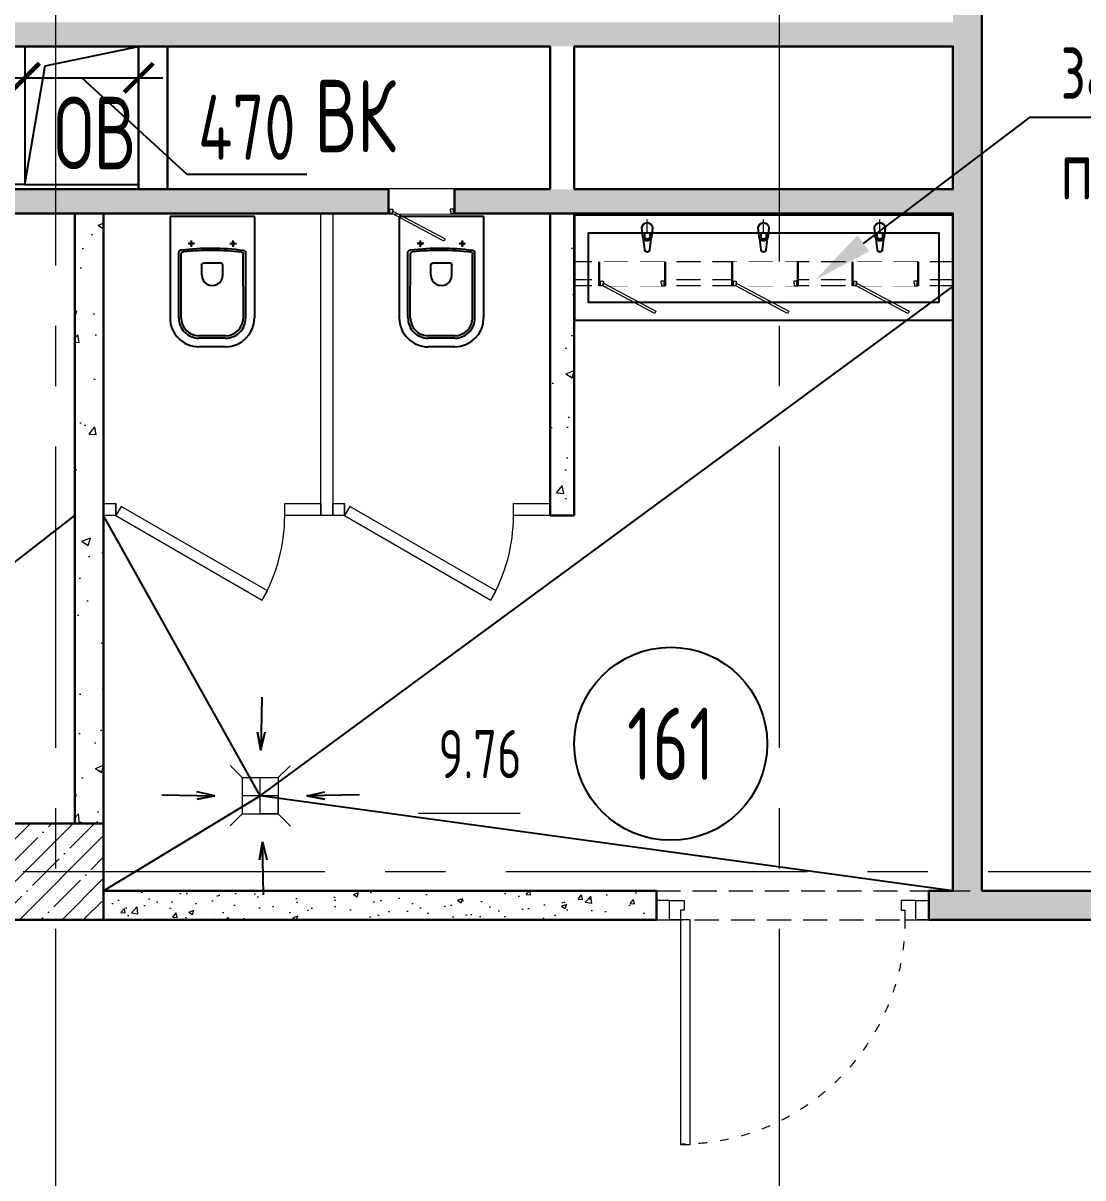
# Model space of a CAD drawing. Header units: millimetres. Extents: x -8689834 to 9420486, y 0 to 166066.
# Drawn here: x -194368 to -189975, y 117332 to 122117 of the extents above; entities that cross this region are included whole.
import ezdxf
from ezdxf import colors
from ezdxf.entities.mleader import LeaderData, LeaderLine
from ezdxf.enums import TextEntityAlignment as Align
from ezdxf.math import Vec2, Vec3

# ---------------------------------------------------------------- set-up
doc = ezdxf.new("R2010")
doc.units = ezdxf.units.MM
doc.header["$MEASUREMENT"] = 0
doc.set_wipeout_variables(frame=1)
for name, pattern in [('ACAD_ISO03W100', [30, 12, -18]), ('ADSK_Штриховая_ш2 п1', [3, 2, -1]), ('CENTER', [2, 1.25, -0.25, 0.25, -0.25])]:
    doc.linetypes.add(name, pattern=pattern)
doc.layers.get('0').update_dxf_attribs({"color": 250, "lineweight": 9})
for name, color, linetype, lineweight in [('_АР ТЕКСТ', 250, 'Continuous', 25), ('АР_Выноски АПР', 7, 'Continuous', 5), ('АР_Двери', 175, 'Continuous', 18), ('АР_Колонны', 250, 'Continuous', 30), ('АР_Колонны Штрих', 250, 'Continuous', 5), ('АР_Маркер экспликации', 239, 'Continuous', 13), ('АР_Номер помещения', 1, 'Continuous', 25), ('АР_Оси', 195, 'Continuous', 9), ('АР_Отметки', 250, 'Continuous', 15), ('АР_Перегородки газоблок', 165, 'Continuous', 30), ('АР_Перегородки газоблок_Штрих', 165, 'Continuous', 5), ('АР_Перегородки сантехнические', 216, 'Continuous', 9), ('АР_Помещения_площадь', 19, 'Continuous', 9), ('АР_тонкая линия', 250, 'Continuous', 0), ('Эвакуация', 7, 'Continuous', 9)]:
    doc.layers.add(name, color=color, linetype=linetype, lineweight=lineweight)
for name, color, linetype in [('АР_Отверстия', 251, 'Continuous'), ('М_проемы ОВ нч', 210, 'Continuous'), ('Тонкая', 7, 'Continuous'), ('ТХ_ВК_оборуд.ТХ', 250, 'Continuous'), ('ТХ_ВК_трапы', 5, 'Continuous'), ('ТХ_сантехника', 253, 'Continuous')]:
    doc.layers.add(name, color=color, linetype=linetype)
doc.styles.add('ICOCPEUR', font='isocpeur.ttf')
doc.styles.add('ISOCPEUR', font='isocpeur.ttf', dxfattribs={"width": 0.7})
doc.dimstyles.new('R_100', dxfattribs={"dimtxt": 270, "dimasz": 120, "dimexe": 100, "dimexo": 0, "dimgap": 60, "dimtad": 1, "dimdec": 0, "dimrnd": 5, "dimzin": 0, "dimdsep": 46, "dimtxsty": 'ISOCPEUR', "dimblk": 'ARCHTICK', "dimcen": 0, "dimdle": 100, "dimclrd": 256, "dimclre": 256, "dimclrt": 256, "dimadec": 0, "dimazin": 0, "dimtfac": 2, "dimtdec": 0, "dimtofl": 0, "dimtmove": 1, "dimatfit": 3, "dimfxl": 1, "dimtvp": 3, "dimtolj": 1, "dimtzin": 0, "dimarcsym": 0})
pattern_1 = [(50, (0, 0), (215.17805, -18.82564), [22.5, -247.5]), (355, (0, 0), (-41.6254, 225.65764), [18, -198]), (100.45144, (17.93, -1.57), (173.55265, 206.832), [19.12206, -210.34263]), (46.1842, (0, 60), (320.1724, -49.65578), [33.75, -371.25]), (96.63564, (26.68, 55.86), (280.3986, 292.2356), [28.6831, -315.51413]), (351.18416, (0, 60), (280.3986, 292.2356), [27, -297]), (21, (30, 45), (179.07212, -120.78567), [22.5, -247.5]), (326, (30, 45), (72.9946, 217.54501), [18, -198]), (71.45144, (44.92, 34.93), (252.06671, 96.75935), [19.12206, -210.34263]), (37.5, (0, 0), (3.647957, 99.868156), [0, -195.6, 0, -201, 0, -198.75]), (7.5, (0, 0), (78.92086, 118.323514), [0, -114.6, 0, -191.1, 0, -75.75]), (327.5, (-66.9, 0), (160.14673, -6.766462), [0, -75, 0, -234, 0, -310.5]), (317.5, (-96.9, 0), (174.95585, 30.031495), [0, -97.5, 0, -155.4, 0, -220.5])]

# ---------------------------------------------------------------- blocks, each defined once
blk = doc.blocks.new('*U881')
for points in [[(-55, -80), (-55, 0), (-115, 0), (-115, -40), (-100, -40), (-100, -80), (-55, -80)], [(0, 0), (0, -80), (-55, -80), (-55, 0), (0, 0)], [(-1130, 0), (-1130, -80), (-1075, -80), (-1075, 0), (-1130, 0)], [(-1075, -80), (-1075, 0), (-1015, 0), (-1015, -40), (-1030, -40), (-1030, -80), (-1075, -80)]]:
    blk.add_lwpolyline(points)
blk.add_lwpolyline([(-100, -80), (-100, -1010), (-140, -1010), (-140, -80)], close=True)
at = {"linetype": 'ACAD_ISO03W100', "ltscale": 3}
blk.add_arc((-100, -80), 930, 180, 270, dxfattribs=at)
blk = doc.blocks.new('*U11')
for p, q in [((0, 0), (0, 50)), ((700, 0), (700, 50))]:
    blk.add_line(p, q)
blk.add_lwpolyline([(0, 0), (606.2, -350), (628.1, -312.1), (21.9, 37.9)], close=True)
blk.add_arc((0, 0), 700, 330, 0)
blk = doc.blocks.new('*U9')
for p, q in [((0, 0), (0, 50)), ((700, 0), (700, 50))]:
    blk.add_line(p, q)
blk.add_lwpolyline([(0, 0), (606.2, -350), (628.1, -312.1), (21.9, 37.9)], close=True)
blk.add_arc((0, 0), 700, 330, 0)
blk = doc.blocks.new('*U44')
at = {"layer": 'АР_Номер помещения', "color": 7}
blk.add_circle((1297.4, -1678), 400, dxfattribs=at)
at = {"layer": 'АР_Помещения_площадь', "color": 7}
blk.add_line((674.2, -1967), (251.8, -1967), dxfattribs=at)
at = {"color": 7, "style": 'ISOCPEUR', "width": 0.7, "flags": 1}
blk.add_attdef('КАТЕГОРИЯ', (-499.2, -2092.2), '', height=250, dxfattribs=at)
at = {"layer": 'АР_Номер помещения', "color": 7, "style": 'ISOCPEUR', "width": 0.7}
blk.add_attdef('НОМЕР_ПОМЕЩЕНИЯ', text='', height=300, dxfattribs=at).set_placement((1297.4, -1678), align=Align.MIDDLE_CENTER)
at = {"layer": 'АР_Помещения_площадь', "color": 7, "style": 'ISOCPEUR', "width": 0.7}
for tag, p in [('ИМЯ_ПОМЕЩЕНИЯ_001', (-194.1, 1250.5)), ('ИМЯ_ПОМЕЩЕНИЯ_002', (73.6, 1083.8))]:
    blk.add_attdef(tag, p, '', height=100, dxfattribs=at)
blk.add_attdef('ПЛОЩАДЬ_ПОМЕЩЕНИЯ', text='', height=200, dxfattribs=at).set_placement((679.1, -1720.5), align=Align.MIDDLE_RIGHT)
blk = doc.blocks.new('Из_буфера31843')
for p, q in [((365.8, 166.1), (359.2, 113.1)), ((394.6, 113.1), (388, 166.1)), ((915.8, 166.1), (909.2, 113.1)), ((944.6, 113.1), (938, 166.1)), ((1465.7, 166.1), (1459.1, 113.1)), ((1494.5, 113.1), (1487.9, 166.1)), ((355.9, 103.6), (351.9, 61.7)), ((363.3, 86.6), (363.3, 101.5)), ((390.5, 86.6), (363.3, 86.6)), ((390.5, 101.5), (390.5, 86.6)), ((401.9, 61.7), (397.9, 103.6)), ((905.9, 103.6), (901.9, 61.7)), ((913.3, 86.6), (913.3, 101.5)), ((940.5, 86.6), (913.3, 86.6)), ((940.5, 101.5), (940.5, 86.6)), ((951.9, 61.7), (947.9, 103.6)), ((1455.8, 103.6), (1451.8, 61.7)), ((1463.2, 86.6), (1463.2, 101.5)), ((1490.4, 86.6), (1463.2, 86.6)), ((1490.4, 101.5), (1490.4, 86.6)), ((1501.8, 61.7), (1497.8, 103.6))]:
    blk.add_line(p, q)
at = {"lineweight": 13, "ltscale": 500}
for p, q in [((376.9, 85), (376.9, 22.5)), ((926.9, 85), (926.9, 22.5)), ((1476.9, 85), (1476.9, 22.5))]:
    blk.add_line(p, q, dxfattribs=at)
for points in [[(1819.9, 500), (33.9, 500), (33.9, 0), (1819.9, 0)], [(1754.9, 415), (98.9, 415), (98.9, 85), (1754.9, 85)]]:
    blk.add_lwpolyline(points, close=True)
for centre, major_axis, start_param, end_param in [((376.9, 164.7), (-7.91, 7.91), 4.051589, 6.943986), ((926.9, 164.7), (-7.91, 7.91), 4.051589, 6.943986), ((1476.8, 164.7), (-7.91, 7.91), 4.051589, 6.943986), ((376.9, 101.7), (-14.9, -14.9), -1.35736, -0.875625), ((376.9, 101.7), (-14.9, 14.9), 4.498953, 6.496621), ((376.9, 101.5), (-9.62, 9.62), 3.926991, 7.068583), ((376.9, 101.7), (-14.9, 14.9), 4.017217, 4.498953), ((926.9, 101.7), (-14.9, -14.9), -1.35736, -0.875625), ((926.9, 101.7), (-14.9, 14.9), 4.498953, 6.496621), ((926.9, 101.5), (-9.62, 9.62), 3.926991, 7.068583), ((926.9, 101.7), (-14.9, 14.9), 4.017217, 4.498953), ((1476.8, 101.7), (-14.9, -14.9), -1.35736, -0.875625), ((1476.8, 101.7), (-14.9, 14.9), 4.498953, 6.496621), ((1476.8, 101.5), (-9.62, 9.62), 3.926991, 7.068583), ((1476.8, 101.7), (-14.9, 14.9), 4.017217, 4.498953), ((376.9, 61.7), (-17.7, -17.7), -0.785398, 2.356194), ((926.9, 61.7), (-17.7, -17.7), -0.785398, 2.356194), ((1476.8, 61.7), (-17.7, -17.7), -0.785398, 2.356194)]:
    blk.add_ellipse(centre, major_axis=major_axis, ratio=1, start_param=start_param, end_param=end_param)
blk = doc.blocks.new('унитаз поликлиники')
for p, q in [((0, 175), (0, -175)), ((0, 175), (420, 175)), ((112.4, 73.1), (112.4, 100.2)), ((420, 138.7), (149.6, 138.7)), ((420, 129), (156.8, 128.7)), ((125.6, 86.7), (99.5, 86.7)), ((494, 57.1), (494, -57.1)), ((504, 55), (504, -55)), ((540, 55), (540, -55)), ((191.9, -33.7), (191.9, 33.7)), ((242.4, 43.7), (201.9, 43.7)), ((242.4, -43.7), (201.9, -43.7)), ((125.5, -86.5), (99.4, -86.5)), ((112.3, -73), (112.3, -100.1)), ((420, -139), (147.9, -138.7)), ((420, -129), (155.2, -128.7)), ((0, -175), (420, -175))]:
    blk.add_line(p, q)
for centre, radius, start, end in [((420, 55), 120, 0, 90), ((420.5, 55.2), 83.5, 359.8619, 90.3335), ((420, 55), 74, 0, 90), ((242.4, 0), 43.7, 270, 90), ((420, -55), 120, 270, 0), ((420, -55), 84, 270, 0), ((420, -55), 74, 270, 358.4018)]:
    blk.add_arc(centre, radius, start, end)
at = {"extrusion": (0, 0, -1)}
for centre, major_axis, ratio, start_param, end_param in [((1158.1, 0), (-731, -726.4), 0.993775, 0.659849, 0.910919), ((984.1, 0), (-23.4, -941.4), 0.89728, 1.422258, 1.677847), ((149.5, 127.3), (-5.6, -10.5), 0.821373, 1.269211, 2.570669), ((154.4, 119.8), (-5.61, -7.72), 0.798093, 1.232924, 2.686723), ((112.4, 86.8), (3.55, 3.55), 1, 5.504025, 11.78721), ((201.9, -33.5), (4.12, -9.49), 0.964797, 0.42926, 1.943413), ((147.9, -127.5), (5.4, -10.4), 0.836443, 0.56114, 1.877577), ((155.2, -117.5), (5.3, -10.4), 0.842984, 0.549902, 1.8819)]:
    blk.add_ellipse(centre, major_axis=major_axis, ratio=ratio, start_param=start_param, end_param=end_param, dxfattribs=at)
for centre, major_axis, ratio, start_param, end_param in [((201.9, 33.5), (4.12, 9.49), 0.964797, 0.42926, 1.943413), ((112.3, -86.6), (3.54, -3.55), 1, 5.504025, 11.78721)]:
    blk.add_ellipse(centre, major_axis=major_axis, ratio=ratio, start_param=start_param, end_param=end_param)
blk = doc.blocks.new('_DotSmall')
at = {"color": 0, "linetype": 'ByBlock', "const_width": 0.5}
blk.add_lwpolyline([(-0.0625, 0, 1), (0.0625, 0, 1)], format="xyb", close=True, dxfattribs=at)
blk = doc.blocks.new('Трап ТХ')
at = {"layer": 'ТХ_ВК_трапы', "color": 5, "lineweight": 0}
for p, q in [((305243.2, -196674.3), (305292.9, -196724.5)), ((305491.2, -196675.5), (305442.2, -196724.5)), ((305292.9, -196724.5), (305292.9, -196874.5)), ((305292.9, -196724.5), (305442.2, -196724.5)), ((305367.6, -196874.5), (305367.6, -196724.5)), ((305442.2, -196724.5), (305442.2, -196874.5)), ((305442.2, -196799.5), (305292.9, -196799.5)), ((305442.2, -196874.5), (305442.2, -196799.5)), ((305243.2, -196924.3), (305292.9, -196874.5)), ((305292.9, -196874.5), (305442.2, -196874.5)), ((305442.2, -196874.5), (305367.6, -196874.5)), ((305493.2, -196925.5), (305442.2, -196874.5))]:
    blk.add_line(p, q, dxfattribs=at)
blk = doc.blocks.new('A$C985b353d')
at = {"layer": 'ТХ_ВК_трапы', "ltscale": 100}
for p, q in [((6.4, 408.7), (2.2, 189.2)), ((2.2, 189.2), (-11.2, 263.5)), ((-11.2, 263.5), (2.2, 189.2)), ((2.2, 189.2), (19.8, 264.3)), ((-407.4, 3.3), (-187.9, -0.9)), ((-187.9, -0.9), (-263, 16.7)), ((192.3, -0.9), (267.4, 16.7)), ((411.8, 3.3), (192.3, -0.9)), ((-187.9, -0.9), (-262.2, -14.3)), ((-262.2, -14.3), (-187.9, -0.9)), ((192.3, -0.9), (266.6, -14.3)), ((266.6, -14.3), (192.3, -0.9)), ((9.7, -190.8), (-3.8, -265.2)), ((-3.8, -265.2), (9.7, -190.8)), ((13.8, -410.3), (9.7, -190.8)), ((9.7, -190.8), (27.3, -265.9))]:
    blk.add_line(p, q, dxfattribs=at)
blk = doc.blocks.new('*U1077')
at = {"color": 7}
blk.add_wipeout([(-565, 60), (445, 60), (445, -310), (-565, -310)], dxfattribs=at)
for p, q in [((-530, 60), (-565, 60)), ((-550, 60), (-550, -10)), ((-550, -10), (-550, 60)), ((-510, 60), (-530, 60)), ((-510, 20), (-510, 60)), ((-500, 20), (-510, 20)), ((-500, -10), (-500, 20)), ((380, -10), (380, 20)), ((380, 20), (390, 20)), ((390, 20), (390, 60)), ((390, 60), (410, 60)), ((410, 60), (445, 60)), ((430, 60), (430, -10)), ((430, -10), (430, 60)), ((-565, -10), (-530, -10)), ((-530, -10), (-500, -10)), ((410, -10), (380, -10)), ((445, -10), (410, -10))]:
    blk.add_line(p, q)
at = {"lineweight": 30}
for p, q in [((-565, 60), (-565, -310)), ((445, 60), (445, -310))]:
    blk.add_line(p, q, dxfattribs=at)
blk.add_lwpolyline([(389, 60), (370, 25), (-424, 448), (-406, 483)], close=True)
blk = doc.blocks.new('*U1078')
at = {"color": 7}
blk.add_wipeout([(-565, 60), (445, 60), (445, -310), (-565, -310)], dxfattribs=at)
for p, q in [((-530, 60), (-565, 60)), ((-550, 60), (-550, -10)), ((-550, -10), (-550, 60)), ((-510, 60), (-530, 60)), ((-510, 20), (-510, 60)), ((-500, 20), (-510, 20)), ((-500, -10), (-500, 20)), ((380, -10), (380, 20)), ((380, 20), (390, 20)), ((390, 20), (390, 60)), ((390, 60), (410, 60)), ((410, 60), (445, 60)), ((430, 60), (430, -10)), ((430, -10), (430, 60)), ((-565, -10), (-530, -10)), ((-530, -10), (-500, -10)), ((410, -10), (380, -10)), ((445, -10), (410, -10))]:
    blk.add_line(p, q)
at = {"lineweight": 30}
for p, q in [((-565, 60), (-565, -310)), ((445, 60), (445, -310))]:
    blk.add_line(p, q, dxfattribs=at)
blk.add_lwpolyline([(389, 60), (370, 25), (-424, 448), (-406, 483)], close=True)
blk = doc.blocks.new('*U1575')
at = {"color": 7}
blk.add_wipeout([(-565, 60), (445, 60), (445, -313), (-565, -313)], dxfattribs=at)
for p, q in [((-530, 60), (-565, 60)), ((-550, 60), (-550, -10)), ((-550, -10), (-550, 60)), ((-510, 60), (-530, 60)), ((-510, 20), (-510, 60)), ((-500, 20), (-510, 20)), ((-500, -10), (-500, 20)), ((380, -10), (380, 20)), ((380, 20), (390, 20)), ((390, 20), (390, 60)), ((390, 60), (410, 60)), ((410, 60), (445, 60)), ((430, 60), (430, -10)), ((430, -10), (430, 60)), ((-565, -10), (-530, -10)), ((-530, -10), (-500, -10)), ((410, -10), (380, -10)), ((445, -10), (410, -10))]:
    blk.add_line(p, q)
at = {"lineweight": 30}
for p, q in [((-565, 60), (-565, -313)), ((445, 60), (445, -313))]:
    blk.add_line(p, q, dxfattribs=at)
blk.add_lwpolyline([(389, 60), (370, 25), (-424, 448), (-406, 483)], close=True)
blk = doc.blocks.new('_ArchTick')
at = {"color": 0, "linetype": 'ByBlock', "const_width": 0.15}
blk.add_lwpolyline([(-0.5, -0.5), (0.5, 0.5)], dxfattribs=at)
blk = doc.blocks.new('*D1507')
at = {"layer": 'М_проемы ОВ нч', "linetype": 'ByBlock', "lineweight": -2, "transparency": 16777216}
for p, q in [((-194764.2, 121348.9), (-194764.2, 122120.7)), ((-194360.4, 122020.7), (-194864.2, 122020.7)), ((-194360.4, 121448.9), (-194864.2, 121448.9))]:
    blk.add_line(p, q, dxfattribs=at)
at = {"layer": 'М_проемы ОВ нч', "linetype": 'ByBlock', "lineweight": -2, "transparency": 16777216, "xscale": 120, "yscale": 120, "zscale": 120}
for p, rotation in [((-194764.2, 122020.7), 90), ((-194764.2, 121448.9), 270)]:
    blk.add_blockref('_ArchTick', p, dxfattribs=dict(at, rotation=rotation))
at = {"layer": 'М_проемы ОВ нч', "linetype": 'ByBlock', "transparency": 16777216, "insert": (-194959.2, 121734.8), "char_height": 270, "attachment_point": 5, "rotation": 90, "style": 'ISOCPEUR'}
blk.add_mtext('\\A1;570', dxfattribs=at)
blk = doc.blocks.new('*D1508')
at = {"layer": 'М_проемы ОВ нч', "linetype": 'ByBlock', "lineweight": -2, "transparency": 16777216}
for p, q in [((-194360.4, 122020.7), (-194360.4, 121790.5)), ((-193889.1, 122020.7), (-193889.1, 121790.5)), ((-194460.4, 121890.5), (-193789.1, 121890.5)), ((-194124.8, 121890.5), (-193689.5, 121490.5)), ((-193689.5, 121490.5), (-193191.5, 121490.5))]:
    blk.add_line(p, q, dxfattribs=at)
at = {"layer": 'М_проемы ОВ нч', "linetype": 'ByBlock', "lineweight": -2, "transparency": 16777216, "xscale": 120, "yscale": 120, "zscale": 120, "rotation": 180}
blk.add_blockref('_ArchTick', (-194360.4, 121890.5), dxfattribs=at)
at = {"layer": 'М_проемы ОВ нч', "linetype": 'ByBlock', "lineweight": -2, "transparency": 16777216, "xscale": 120, "yscale": 120, "zscale": 120}
blk.add_blockref('_ArchTick', (-193889.1, 121890.5), dxfattribs=at)
at = {"layer": 'М_проемы ОВ нч', "linetype": 'ByBlock', "transparency": 16777216, "insert": (-193440.5, 121685.5), "char_height": 270, "attachment_point": 5, "style": 'ISOCPEUR'}
blk.add_mtext('\\A1;470', dxfattribs=at)

msp = doc.modelspace()

# ---------------------------------------------------------------- hatches: boundary and pattern name
at = {"layer": 'АР_Колонны Штрих', "ltscale": 100}
h = msp.add_hatch(dxfattribs=at)
h.set_pattern_fill('ANSI35', color=256, scale=500)
h.set_pattern_definition([(45, (-1151486.01, 158672.16), (-88.388348, 88.388348), []), (45, (-1151397.63, 158672.16), (-88.388348, 88.388348), [156.25, -31.25, 0, -31.25])])
h.paths.add_polyline_path([(-194033.92, 118800.68), (-194433.92, 118800.68), (-194433.92, 118400.68), (-194033.92, 118400.68)])
at = {"layer": 'АР_Перегородки газоблок_Штрих', "ltscale": 100}
h = msp.add_hatch(dxfattribs=at)
h.set_pattern_fill('AR-CONC', color=256, scale=30)
h.set_pattern_definition(pattern_1)
h.paths.add_polyline_path([(-190393.92, 123152.39), (-190513.92, 123152.39), (-190513.91, 122120.32), (-197362.45, 122120.32), (-197362.45, 122020.31), (-190513.91, 122020.31), (-190513.9, 121428.48), (-197383.92, 121428.48), (-197383.92, 121328.5), (-190513.9, 121328.51), (-190513.9, 121322.61), (-190513.9, 121322.61), (-190513.9, 120884.3), (-190513.86, 118520.66), (-190613.18, 118520.66), (-190613.18, 118400.66), (-188433.92, 118400.68), (-188433.92, 118520.68), (-190393.86, 118520.66)])
edge = h.paths.add_edge_path()
edge.add_line((-197363.92, 121105.74), (-197363.92, 121143.32))
edge.add_arc((-197538.81, 121433.33), 338.67, 279.32816, 301.09248, ccw=False)
edge.add_line((-197483.92, 121099.14), (-197483.92, 118520.66))
edge.add_line((-197483.92, 118520.66), (-197633.88, 118520.65))
edge.add_line((-197633.88, 118520.65), (-197633.87, 118400.65))
edge.add_line((-197633.87, 118400.65), (-197264.95, 118400.65))
edge.add_line((-197264.95, 118400.65), (-197264.96, 118520.65))
edge.add_line((-197264.96, 118520.65), (-197363.92, 118520.67))
edge.add_line((-197363.92, 118520.67), (-197363.92, 121105.74))
h.paths.add_polyline_path([(-187933.92, 123270.68), (-187993.92, 123270.82), (-188033.91, 123270.82), (-188033.92, 121714.32), (-188033.92, 118400.68), (-187933.92, 118400.68), (-187933.92, 121948.47)])
h = msp.add_hatch(dxfattribs=at)
h.set_pattern_fill('AR-CONC', color=256, scale=2)
h.set_pattern_definition([(50, (-674236.68, -51868.7), (364.36934, -31.87817), [38.1, -419.1]), (355, (-674236.68, -51868.7), (-70.48684, 382.1137), [30.48, -335.28117]), (100.451445, (-674206.3, -51871.36), (293.8825, 350.2355), [32.38002, -356.1805]), (46.1842, (-674236.7, -51767.1), (542.1581, -84.08466), [57.15, -628.65]), (96.63556, (-674191.5, -51774.1), (474.80827, 494.85225), [48.57005, -534.2712]), (351.18415, (-674236.7, -51767.1), (474.80827, 494.85225), [45.71993, -502.91946]), (21, (-674185.88, -51792.5), (303.22878, -204.5304), [38.1, -419.1]), (326, (-674185.88, -51792.5), (123.60406, 368.37593), [30.48, -335.28]), (71.451445, (-674160.6, -51809.55), (426.83284, 163.84554), [32.38002, -356.17988]), (37.5, (-674236.68, -51868.7), (6.177207, 169.110078), [0, -331.216, 0, -340.36, 0, -336.55]), (7.5, (-674236.68, -51868.7), (133.639325, 200.36115), [0, -194.056, 0, -323.596, 0, -128.27]), (327.5, (-674349.96, -51868.7), (271.18119, -11.457488), [0, -127, 0, -396.24, 0, -525.78]), (317.5, (-674400.76, -51868.7), (296.25836, 50.85298), [0, -165.1, 0, -263.144, 0, -373.38])])
h.paths.add_polyline_path([(-194153.92, 121328.51), (-194153.91, 118800.71), (-194033.93, 118800.65), (-194033.92, 121328.51)])
h = msp.add_hatch(dxfattribs=at)
h.set_pattern_fill('AR-CONC', color=256, scale=2)
h.set_pattern_definition([(50, (-672286.7, -50233.2), (364.36934, -31.87817), [38.1, -419.1]), (355, (-672286.7, -50233.2), (-70.48684, 382.1137), [30.48, -335.28117]), (100.451445, (-672256.33, -50235.87), (293.8825, 350.2355), [32.38002, -356.1805]), (46.1842, (-672286.7, -50131.6), (542.1581, -84.08466), [57.15, -628.65]), (96.63556, (-672241.5, -50138.6), (474.80827, 494.85225), [48.57005, -534.2712]), (351.18415, (-672286.7, -50131.6), (474.80827, 494.85225), [45.71993, -502.91946]), (21, (-672235.9, -50157), (303.22878, -204.5304), [38.1, -419.1]), (326, (-672235.9, -50157), (123.60406, 368.37593), [30.48, -335.28]), (71.451445, (-672210.62, -50174.06), (426.83284, 163.84554), [32.38002, -356.17988]), (37.5, (-672286.69, -50233.21), (6.177207, 169.110078), [0, -331.216, 0, -340.36, 0, -336.55]), (7.5, (-672286.7, -50233.21), (133.639325, 200.36115), [0, -194.056, 0, -323.596, 0, -128.27]), (327.5, (-672399.98, -50233.21), (271.18119, -11.457488), [0, -127, 0, -396.24, 0, -525.78]), (317.5, (-672450.78, -50233.21), (296.25836, 50.85298), [0, -165.1, 0, -263.144, 0, -373.38])])
h.paths.add_polyline_path([(-192183.93, 121200.32), (-192183.93, 120116.18), (-192083.93, 120116.15), (-192083.92, 121200.32)])
h = msp.add_hatch(dxfattribs=at)
h.set_pattern_fill('AR-CONC', color=256, scale=30)
h.set_pattern_definition(pattern_1)
h.paths.add_polyline_path([(-194033.92, 118520.7), (-194033.92, 118400.7), (-194033.91, 118400.7), (-194033.92, 118520.7), (-191743.18, 118520.67), (-191743.17, 118400.67), (-194033.92, 118400.7), (-194033.92, 118520.7), (-194033.91, 118400.7), (-194033.92, 118520.7)])

# ---------------------------------------------------------------- linework, layer by layer
at = {"layer": 'АР_Колонны', "ltscale": 100}
msp.add_lwpolyline([(-194433.92, 118800.68), (-194033.92, 118800.68), (-194033.92, 118400.68), (-194433.92, 118400.68)], close=True, dxfattribs=at)
at = {"layer": 'АР_Оси', "linetype": 'CENTER', "ltscale": 1000}
for p, q in [((-194233.92, 134363.15), (-194233.92, 78630.8)), ((-191233.92, 134363.15), (-191233.92, 74900.03)), ((-224367.61, 118600.68), (-141189.21, 118600.68))]:
    msp.add_line(p, q, dxfattribs=at)
at = {"layer": 'АР_Перегородки газоблок', "ltscale": 100}
for points in [[(-190393.86, 123152.39), (-190393.86, 118520.66)], [(-192183.93, 122020.32), (-195903.92, 122020.32)], [(-193889.13, 121428.51), (-193889.13, 122020.32)], [(-193769.13, 122020.32), (-193769.13, 121428.48)], [(-192183.93, 121428.5), (-192183.93, 122020.32)], [(-190513.91, 122020.31), (-192083.93, 122020.32)], [(-192083.93, 122020.32), (-192083.93, 121428.48)], [(-192083.93, 121428.48), (-190513.9, 121428.48), (-190513.91, 122020.31), (-192083.93, 122020.31)], [(-195903.92, 121428.48), (-192912.49, 121428.49)], [(-193188.92, 121428.5), (-192183.93, 121428.5)], [(-192183.93, 121328.51), (-195903.92, 121328.51)], [(-194153.91, 118800.68), (-194153.92, 121328.51)], [(-194033.92, 121328.51), (-194033.92, 118800.68)], [(-192183.93, 120076.15), (-192183.93, 121328.51)], [(-192183.93, 121328.48), (-192183.93, 121328.51)], [(-192183.92, 121328.48), (-190513.9, 121328.51), (-190513.86, 118520.66)], [(-192083.92, 121328.48), (-192083.93, 120076.15)], [(-192083.93, 120076.15), (-192183.93, 120076.15)], [(-194033.92, 118520.68), (-191743.18, 118520.68)], [(-191743.18, 118520.69), (-191743.18, 118400.69)], [(-190613.18, 118520.66), (-190513.86, 118520.66)], [(-190613.18, 118400.66), (-190613.18, 118520.66)], [(-190393.86, 118520.65), (-188433.92, 118520.68)], [(-191743.18, 118400.66), (-194033.92, 118400.68)], [(-188433.92, 118400.68), (-190613.18, 118400.66)]]:
    msp.add_lwpolyline(points, dxfattribs=at)
at = {"layer": 'АР_Перегородки сантехнические', "lineweight": 0}
for points in [[(-193133.93, 121328.51), (-193083.93, 121328.51), (-193083.92, 120076.15), (-193133.92, 120076.15)], [(-193983.44, 120126.15), (-193983.44, 120076.15), (-194033.92, 120076.15), (-194033.92, 120126.15)], [(-193133.92, 120126.15), (-193133.92, 120076.15), (-193283.44, 120076.15), (-193283.44, 120126.15)], [(-193035.47, 120126.15), (-193035.47, 120076.15), (-193083.92, 120076.15), (-193083.92, 120126.15)], [(-192183.93, 120126.15), (-192183.93, 120076.15), (-192335.47, 120076.15), (-192335.47, 120126.15)]]:
    msp.add_lwpolyline(points, close=True, dxfattribs=at)
at = {"layer": 'АР_тонкая линия', "linetype": 'ADSK_Штриховая_ш2 п1', "ltscale": 50}
for p, q in [((-191743.19, 118520.68), (-190060.19, 118520.68)), ((-191734.69, 118400.68), (-189994.76, 118400.47))]:
    msp.add_line(p, q, dxfattribs=at)
for points in [[(-190509.92, 121128.22), (-192083.93, 121128.21)], [(-190509.92, 121053.22), (-192083.93, 121053.21)], [(-190509.92, 121028.22), (-192083.93, 121028.21)]]:
    msp.add_lwpolyline(points, dxfattribs=at)
at = {"layer": 'М_проемы ОВ нч', "color": 1, "linetype": 'ByBlock'}
msp.add_lwpolyline([(-194360.4, 121448.86), (-193889.13, 121448.86), (-193889.13, 122020.7), (-194360.4, 122020.7)], close=True, dxfattribs=at)
msp.add_lwpolyline([(-194360.4, 121448.86), (-194276.27, 121940.07), (-193889.13, 122020.7)], dxfattribs=at)
at = {"layer": 'Тонкая', "ltscale": 500}
for points in [[(-194433.92, 118520.65), (-195596.72, 118956.11), (-194153.92, 120076.14)], [(-194033.92, 118520.68), (-193384.78, 118915.17), (-194033.92, 120076.15)]]:
    msp.add_lwpolyline(points, dxfattribs=at)
at = {"layer": 'Эвакуация', "lineweight": 18}
msp.add_line((-193933.36, 122018.03), (-193889.13, 122020.7), dxfattribs=at)

# ---------------------------------------------------------------- block references
at = {"layer": 'АР_Двери', "lineweight": 30}
for name, p in [('*U9', (-193983.44, 120076.15)), ('*U11', (-193035.47, 120076.15))]:
    msp.add_blockref(name, p, dxfattribs=at)
at = {"layer": 'АР_Двери', "xscale": -1}
msp.add_blockref('*U881', (-191743.18, 118480.66), dxfattribs=at)
at = {"layer": 'АР_Маркер экспликации'}
ref = msp.add_blockref('*U44', (-192981.19, 120808.51), dxfattribs=at)
ref.add_attrib('НОМЕР_ПОМЕЩЕНИЯ', '161', dxfattribs={"layer": 'АР_Номер помещения', "color": 7, "height": 300, "style": 'ISOCPEUR', "width": 0.7}).set_placement((-191683.79, 119130.51), align=Align.MIDDLE_CENTER)
ref.add_attrib('ПЛОЩАДЬ_ПОМЕЩЕНИЯ', '9.76', dxfattribs={"layer": 'АР_Помещения_площадь', "color": 7, "height": 200, "style": 'ISOCPEUR', "width": 0.7}).set_placement((-192302.11, 119088.01), align=Align.MIDDLE_RIGHT)
at = {"layer": 'АР_тонкая линия', "ltscale": 500}
msp.add_blockref('A$C985b353d', (-193384.78, 118915.17), dxfattribs=at)
at = {"layer": 'ТХ_ВК_оборуд.ТХ'}
msp.add_blockref('Трап ТХ', (-498752.34, 315714.7), dxfattribs=at)
at = {"layer": 'ТХ_сантехника', "xscale": -0.876620401558563, "yscale": 0.876620401558563, "zscale": 0.876620401558563, "rotation": 180}
msp.add_blockref('Из_буфера31843', (-192111.43, 121322.61), dxfattribs=at)
at = {"layer": 'ТХ_сантехника', "rotation": 270.0015666875582}
for p in [(-193583.95, 121315.75), (-192633.94, 121315.72)]:
    msp.add_blockref('унитаз поликлиники', p, dxfattribs=at)

# ---------------------------------------------------------------- texts
at = {"layer": 'АР_Отверстия', "color": 1, "ltscale": 100, "insert": (-192991.11, 121731.9), "char_height": 300, "attachment_point": 5, "line_spacing_factor": 0.7, "style": 'ICOCPEUR'}
msp.add_mtext('\\A1;{\\W0.7;ВК}', dxfattribs=at)
at = {"layer": 'АР_Отверстия', "ltscale": 100, "insert": (-194069.8, 121661.75), "char_height": 300, "attachment_point": 5, "line_spacing_factor": 0.7, "style": 'ICOCPEUR'}
msp.add_mtext('\\A1;{\\W0.7;ОВ}', dxfattribs=at)

# ---------------------------------------------------------------- dimensions: what is measured, and where the dimension line sits
at = {"layer": 'М_проемы ОВ нч', "color": 1, "linetype": 'ByBlock'}
dim = msp.add_linear_dim(base=(-194764.25, 122020.7), p1=(-194360.4, 121448.86), p2=(-194360.4, 122020.7), angle=90, dimstyle='R_100', override={"dimpost": '\\X'}, dxfattribs=at)
dim.commit()
dim.dimension.update_dxf_attribs({"geometry": '*D1507', "text_midpoint": (-194959.25, 121734.78)})
dim = msp.add_linear_dim(base=(-193889.13, 121890.5), p1=(-194360.4, 122020.7), p2=(-193889.13, 122020.7), dimstyle='R_100', override={"dimpost": '\\X'}, dxfattribs=at)
dim.commit()
dim.dimension.update_dxf_attribs({"geometry": '*D1508', "text_midpoint": (-193629.5, 121490.5), "dimtype": 160})

# ---------------------------------------------------------------- leaders
at = {"layer": '_АР ТЕКСТ'}
ml = msp.add_multileader_mtext('Standard', dxfattribs=at)
ml.set_content('{\\W0.8;-2,550}', color=256, style='ISOCPEUR')
ml.set_leader_properties(color=256, linetype='Continuous', lineweight=-1)
ml.set_arrow_properties(name='DOTSMALL')
ml.build(insert=Vec2(0, 0))
ml.multileader.update_dxf_attribs({"has_text_frame": 1, "text_left_attachment_type": 4, "text_right_attachment_type": 4, "dogleg_length": 100, "arrow_head_size": 180})
ctx = ml.context
ctx.base_point, ctx.char_height, ctx.arrow_head_size, ctx.landing_gap_size, ctx.plane_origin = Vec3(-302775.82, 123943.26, -1.96), 250, 180, 50, Vec3(-302295.49, 121699.25, -1.96)
ctx.left_attachment, ctx.right_attachment = 4, 4
notes = []
notes.append((ctx, [(0, (0, 0, 0), (0, 0), (1, 0), 1, [])]))
ctx.mtext.insert, ctx.mtext.width, ctx.mtext.defined_height, ctx.mtext.line_spacing_style, ctx.mtext.flow_direction = Vec3(-302725.82, 124276.6, -1.96), 801.0864, 330.71, 2, 5
ml = msp.add_multileader_mtext('Standard', dxfattribs=at)
ml.set_content('{\\W0.8;-2,550}', color=256, style='ISOCPEUR')
ml.set_leader_properties(color=256, linetype='Continuous', lineweight=-1)
ml.set_arrow_properties(name='DOTSMALL')
ml.build(insert=Vec2(0, 0))
ml.multileader.update_dxf_attribs({"has_text_frame": 1, "text_left_attachment_type": 4, "text_right_attachment_type": 4, "dogleg_length": 100, "arrow_head_size": 180})
ctx = ml.context
ctx.base_point, ctx.char_height, ctx.arrow_head_size, ctx.landing_gap_size, ctx.plane_origin = Vec3(-314736.01, 120073.28, -1.96), 250, 180, 50, Vec3(-314255.68, 117829.26, -1.96)
ctx.left_attachment, ctx.right_attachment = 4, 4
notes.append((ctx, [(0, (0, 0, 0), (0, 0), (1, 0), 1, [])]))
ctx.mtext.insert, ctx.mtext.width, ctx.mtext.defined_height, ctx.mtext.line_spacing_style, ctx.mtext.flow_direction = Vec3(-314686.01, 120406.61, -1.96), 801.0864, 330.71, 2, 5
at = {"layer": 'АР_Выноски АПР'}
ml = msp.add_multileader_mtext('Standard', dxfattribs=at)
ml.set_content('зашивка сифонов \\Pпод раковинами', color=256, style='ISOCPEUR')
ml.set_leader_properties()
ml.build(insert=Vec2(0, 0))
ml.multileader.update_dxf_attribs({"text_left_attachment_type": 6, "text_right_attachment_type": 6, "dogleg_length": 100, "arrow_head_size": 250})
ctx = ml.context
ctx.base_point, ctx.char_height, ctx.arrow_head_size, ctx.landing_gap_size, ctx.plane_origin = Vec3(-190093.21, 121727.8), 250, 250, 25, Vec3(-184592.62, 131529.89)
ctx.left_attachment, ctx.right_attachment = 6, 6
notes.append((ctx, [(0, (1, 1, 0), (-190193.21, 121727.8), (1, 0), 100, [(2, [(-191084.34, 121053.22)], 0, [])])]))
ctx.mtext.insert, ctx.mtext.width, ctx.mtext.defined_height, ctx.mtext.flow_direction = Vec3(-190068.21, 122052.8), 4200.7654, 12.17, 5
at = {"layer": 'АР_Отметки'}
ml = msp.add_multileader_mtext('Standard', dxfattribs=at)
ml.set_content('%%P0,000', color=256, style='ISOCPEUR')
ml.set_leader_properties(color=256, linetype='Continuous', lineweight=-1)
ml.set_arrow_properties(name='DOTSMALL')
ml.build(insert=Vec2(0, 0))
ml.multileader.update_dxf_attribs({"has_text_frame": 1, "text_left_attachment_type": 4, "text_right_attachment_type": 4, "dogleg_length": 100, "arrow_head_size": 180})
ctx = ml.context
ctx.base_point, ctx.char_height, ctx.arrow_head_size, ctx.landing_gap_size, ctx.plane_origin = Vec3(-195860.62, 128720.74, -0.16), 250, 180, 50, Vec3(-198931.7, 127131.19, -0.16)
ctx.left_attachment, ctx.right_attachment = 4, 4
notes.append((ctx, [(0, (0, 0, 0), (0, 0), (1, 0), 1, [])]))
ctx.mtext.insert, ctx.mtext.width, ctx.mtext.line_spacing_style, ctx.mtext.flow_direction = Vec3(-195810.62, 129054.08, -0.16), 852.697, 2, 5
ml = msp.add_multileader_mtext('Standard', dxfattribs=at)
ml.set_content('{\\W0.8;-2,250}', color=256, style='ISOCPEUR')
ml.set_leader_properties(color=256, linetype='Continuous', lineweight=-1)
ml.set_arrow_properties(name='DOTSMALL')
ml.build(insert=Vec2(0, 0))
ml.multileader.update_dxf_attribs({"has_text_frame": 1, "text_left_attachment_type": 4, "text_right_attachment_type": 4, "dogleg_length": 100, "arrow_head_size": 180})
ctx = ml.context
ctx.base_point, ctx.char_height, ctx.arrow_head_size, ctx.landing_gap_size, ctx.plane_origin = Vec3(-297233.62, 128352.86), 250, 180, 50, Vec3(-296855.54, 126878.84)
ctx.left_attachment, ctx.right_attachment = 4, 4
notes.append((ctx, [(0, (0, 0, 0), (0, 0), (1, 0), 1, [])]))
ctx.mtext.insert, ctx.mtext.width, ctx.mtext.defined_height, ctx.mtext.line_spacing_style, ctx.mtext.flow_direction = Vec3(-297183.62, 128686.19), 769.989, 343.89, 2, 5
ml = msp.add_multileader_mtext('Standard', dxfattribs=at)
ml.set_content('0,000', color=256, style='ISOCPEUR')
ml.set_leader_properties(color=256, linetype='Continuous', lineweight=-1)
ml.set_arrow_properties(name='DOTSMALL')
ml.build(insert=Vec2(0, 0))
ml.multileader.update_dxf_attribs({"has_text_frame": 1, "text_left_attachment_type": 4, "text_right_attachment_type": 4, "dogleg_length": 100, "arrow_head_size": 180})
ctx = ml.context
ctx.base_point, ctx.char_height, ctx.arrow_head_size, ctx.landing_gap_size, ctx.plane_origin = Vec3(-202684.24, 121780.85, -0.16), 250, 180, 50, Vec3(-205755.32, 120191.3, -0.16)
ctx.left_attachment, ctx.right_attachment = 4, 4
notes.append((ctx, [(0, (0, 0, 0), (0, 0), (1, 0), 1, [])]))
ctx.mtext.insert, ctx.mtext.width, ctx.mtext.line_spacing_style, ctx.mtext.flow_direction = Vec3(-202634.24, 122114.19, -0.16), 852.697, 2, 5
ml = msp.add_multileader_mtext('Standard', dxfattribs=at)
ml.set_content('{\\W0.8;-2,250}', color=256, style='ISOCPEUR')
ml.set_leader_properties(color=256, linetype='Continuous', lineweight=-1)
ml.set_arrow_properties(name='DOTSMALL')
ml.build(insert=Vec2(0, 0))
ml.multileader.update_dxf_attribs({"has_text_frame": 1, "text_left_attachment_type": 4, "text_right_attachment_type": 4, "dogleg_length": 100, "arrow_head_size": 180})
ctx = ml.context
ctx.base_point, ctx.char_height, ctx.arrow_head_size, ctx.landing_gap_size, ctx.plane_origin = Vec3(-298305.8, 120267.04, 0), 250, 180, 50, Vec3(-302964.31, 116414.73, 0)
ctx.left_attachment, ctx.right_attachment = 4, 4
notes.append((ctx, [(0, (0, 0, 0), (0, 0), (1, 0), 1, [])]))
ctx.mtext.insert, ctx.mtext.width, ctx.mtext.defined_height, ctx.mtext.line_spacing_style, ctx.mtext.flow_direction = Vec3(-298255.8, 120600.38, 0), 769.989, 343.89, 2, 5
for ctx, leaders in notes:
    for number, flags, end, landing, length, lines in leaders:
        leader = LeaderData()
        leader.index, (leader.has_last_leader_line, leader.has_dogleg_vector, leader.attachment_direction) = number, flags
        leader.last_leader_point, leader.dogleg_vector, leader.dogleg_length = Vec3(end), Vec3(landing), length
        for number, points, colour, breaks in lines:
            line = LeaderLine()
            line.index, line.vertices, line.color, line.breaks = number, Vec3.list(points), colors.encode_raw_color(colour), breaks
            leader.lines.append(line)
        ctx.leaders.append(leader)

# ---------------------------------------------------------------- next in the draw order: block references
at = {"layer": 'АР_Двери', "xscale": 0.2701273999331003, "yscale": 0.2701273999331003, "zscale": 0.2701273999331003, "rotation": 180.0022807060942}
for name, p in [('*U1575', (-192733.09, 121343.85)), ('*U1077', (-191859.63, 121044.42)), ('*U1078', (-191309.1, 121044.43)), ('*U1078', (-190810.51, 121044.43))]:
    msp.add_blockref(name, p, dxfattribs=at)

# ---------------------------------------------------------------- next in the draw order: linework, layer by layer
at = {"layer": 'Тонкая', "ltscale": 500}
msp.add_lwpolyline([(-190513.86, 118520.68), (-193384.78, 118915.17), (-190509.92, 121028.22)], dxfattribs=at)

doc.saveas('drawing.dxf')
